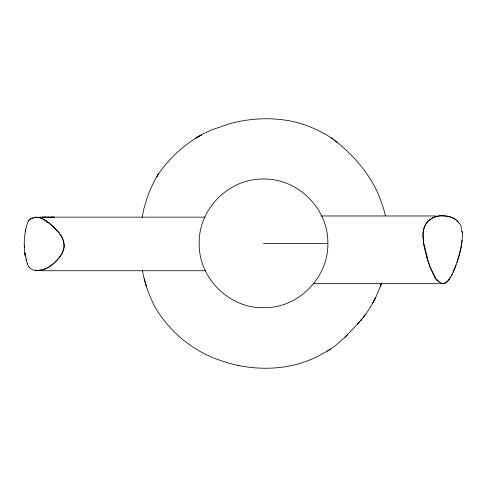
<?xml version="1.0" encoding="UTF-8"?>
<svg xmlns="http://www.w3.org/2000/svg" width="487" height="487" viewBox="0 0 487 487"><rect width="100%" height="100%" fill="white"/><g stroke="black" fill="none" stroke-linecap="round" stroke-linejoin="round"><path stroke-width="0.73" d="M462.12 239.318L461.451 245.016M462.522 238.545L462.492 232.342M327.848 243.378C328.561 277.87 298.014 308.417 263.522 307.711C229.036 308.417 198.483 277.87 199.195 243.378C198.483 208.893 229.036 178.339 263.522 179.052C298.014 178.339 328.561 208.893 327.848 243.378L263.522 243.378M462.108 240.14L461.615 244.097A83.813 83.088 -87.3 0 1 460.586 249.198M25.269 231.885L25.744 229.225M25.567 230.199C24.033 238.106 23.814 246.343 24.995 254.311L24.721 252.619L27.388 263.96L27.169 263.333C28.003 266.888 30.967 269.701 34.547 270.37M25.732 229.28L27.534 222.559L29.311 219.917L31.034 218.456M461.347 245.752C459.387 255.772 456.356 265.64 451.881 274.832C449.696 278.765 446.299 284.883 440.875 283.294C434.684 279.897 432.505 272.446 429.863 266.371C426.527 256.99 423.605 247.299 423.148 237.291C421.145 225.061 431.616 213.951 444.01 215.985C449.3 216.112 454.955 217.744 458.352 222.054M142.082 217.239L143.872 208.789L146.569 199.536L149.631 191.178L153.837 181.852L158.391 174.005L156.765 176.598C167.881 159.438 183.483 144.876 201.375 134.972L195.908 138.022L203.158 133.846L211.821 129.846L229.706 123.698C252.388 117.562 276.719 116.831 299.438 123.156L308.624 126.243L317.579 130.09L326.619 134.893L334.076 139.818M460.653 249.216L459.363 254.482A139.063 138.15 -88.3 0 1 456.958 262.469M381.601 283.197L375.982 296.9L372.397 303.444L375.514 297.727C371.526 305.903 366.595 313.64 360.666 320.549L361.951 318.961L357.641 323.977L359.85 321.59M381.564 283.166L380.292 286.612L381.558 283.197M456.063 264.977L453.099 272.33M452.52 273.548L451.279 275.94M62.068 253.666L63.967 247.81A14.817 12.151 89.1 0 0 64.107 245.892M61.776 254.196C55.701 262.481 46.18 271.947 35.094 270.212M450.597 277.115C448.898 280.025 446.573 283.385 442.89 283.635M363.594 316.976L365.67 314.218M29.311 219.917L28.818 220.501M357.975 323.624L345.082 337.101L347.444 334.953M345.301 336.907L334.892 346.068L327.441 351.115M30.036 219.217L29.488 219.728M330.539 349.179L317.524 356.581L308.63 360.477L299.487 363.619C276.786 370.114 252.388 369.536 229.687 363.369L219.972 360.319C192.146 350.823 167.686 330.466 153.74 304.545C149.643 296.327 146.55 287.647 144.182 278.783M31.886 218.511C42.588 213.823 52.267 225.743 58.945 232.628C61.819 236.439 64.205 241.004 64.107 245.892M321.006 215.966L435.737 215.966M39.624 217.111L46.606 217.19L42.284 217.111M43.909 217.147L205.185 217.147M41.864 270.748L205.715 270.748M313.458 283.647L439.171 283.647M47.416 217.147L54.288 217.19L51.561 217.147M237.796 365.317L238.697 365.481M35.003 270.115C47.142 272.069 58.799 260.953 63.395 250.464C65.428 243.987 62.78 237.035 58.416 232.159C55.384 228.853 52.06 225.816 48.706 222.839M46.636 221.268L40.823 218.066A27.351 21.166 -82.8 0 0 39.386 217.579L36.513 217.092L33.664 217.555A10.903 8.285 -88.9 0 0 32.775 217.987M331.184 137.784L337.741 142.685L335.573 140.95C354.822 156.558 371.831 176.008 380.438 199.579L383.36 207.925L385.497 215.948M439.402 282.253L436.942 279.514M28.977 267.028L29.257 267.387M435.262 277.03L430.508 267.99M459.253 223.454C452.551 213.89 436.376 213.458 427.933 221.074C422.028 227.636 422.698 237.297 424.013 245.418M459.746 223.448L461.28 226.747M430.252 267.357L426.807 257.154M146.49 286.673L144 278.187L142.35 270.474M461.061 227.246L461.658 229.645M26.322 260.168L26.523 261.044M26.261 259.955L26.073 259.145L26.274 260.028M25.373 256.132L25.038 254.451L25.385 256.217M461.883 230.747L462.072 232.122M461.889 230.911L462.047 232.25M24.356 245.649L24.356 247.329M442.89 283.641A4.407 4.255 -48.8 0 1 441.971 283.537L440.577 283.008A8.255 7.829 -40.3 0 1 439.408 282.241M436.754 280.281A11.487 2.155 56.1 0 1 434.477 276.866M427.306 257.002A100.87 99.841 84.8 0 1 424.512 245.332M45.961 221.402A32.039 13.222 14.6 0 1 48.03 222.918M31.874 218.493A9.831 7.555 88.1 0 1 32.312 218.2M30.663 218.718L31.259 218.31L30.663 218.718"/></g></svg>
